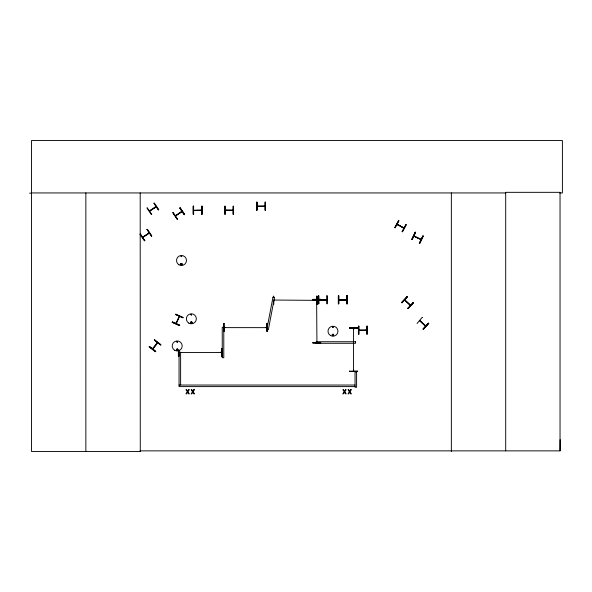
<?xml version="1.0" encoding="UTF-8"?>
<svg xmlns="http://www.w3.org/2000/svg" width="592" height="592" viewBox="0 0 592 592"><rect width="100%" height="100%" fill="white"/><g stroke="black" fill="none" stroke-linecap="round" stroke-linejoin="round"><path stroke-width="0.89" d="M316.624 299.87L316.935 342.642M559.632 192.94L562.4 192.94L562.4 140.526L31.509 140.526L31.509 451.474L140.274 451.474L140.2 450.867L560.039 450.867L560.121 439.627M149.236 232.989L142.502 237.14L143.464 236.874M156.303 206.771L149.517 210.9L150.457 210.708M175.624 215.969L175.284 215.762M176.179 215.495L175.839 215.288M353.468 328.937L353.861 328.878M353.498 371.043L353.491 370.155L353.816 371.021M181.078 256.203C181.811 257.912 182.129 254.849 181.108 256.314M181.256 256.314L181.714 256.195L181.352 256.469M180.982 264.076C183.594 266.03 180.212 262.559 181.626 263.758M176.949 341.799L177.43 341.732L176.986 341.917M177.615 341.91C176.853 340.333 176.638 343.005 177.541 341.998M190.913 314.648C192.06 313.323 191.571 315.958 190.972 314.752M332.785 327.11L333.2 327.176L332.882 326.873M316.972 342.472L316.927 341.836L316.609 342.479M353.809 328.937L353.498 328.242L353.816 328.878M353.446 370.318L353.468 370.932M152.477 348.814L153.35 348.303L152.891 348.222M157.072 343.412L156.91 343.034M176.164 323.595L175.905 323.484M404.565 300.018L410.3 305.331M410.67 305.183L410.123 304.584L409.76 304.843M419.728 320.731L425.574 326.214M420.572 321.13L419.957 320.516M425.818 325.94L424.975 325.541M176.727 349.428C177.067 351.707 178.384 348.133 176.734 349.576M190.883 322.277C191.223 324.557 192.548 320.99 190.89 322.425M172.198 322.307L172.376 321.9L179.687 325.171L179.509 325.578L172.198 322.307L179.524 325.548M175.942 323.402L179.398 316.357M176.86 321.959L178.732 317.763M179.517 316.313L176.268 323.461M411.795 239.457L415.251 232.227M412.062 239.582L415.517 232.36M413.83 236.193L414.141 235.89M414.644 236.63L414.711 236.178M421.171 239.353L421.053 239.605M419.484 243.142L422.947 235.912M419.787 243.282L423.243 236.06L422.843 235.868L419.388 243.09L419.787 243.282L423.213 236.045M316.653 299.759L316.979 300.625L316.661 300.359M157.716 342.738L152.847 348.94L152.551 348.658M157.568 342.842L156.924 343.145M157.605 342.872L152.832 348.88M224.02 327.346L224.908 327.62L224.042 327.665M395.005 227.728L398.823 220.69M403.944 228.283L397.151 224.176L397.757 224.923M397.654 224.834L397.735 224.449M403.152 227.853L403.441 227.513L404.121 227.964M402.153 231.613L405.964 224.56L406.356 224.775L402.53 231.812L402.138 231.605M402.242 231.657L406.008 224.59M200.747 210.434L200.947 209.99M257.054 206.046L257.86 206.046M318.785 299.663L319.724 300.033M338.809 299.663L339.593 299.974M366.707 330.003L358.885 330.003L359.803 330.41M333.4 335.19C331.217 335.945 334.029 333.229 333.229 335.368M149.162 346.779L149.436 346.431L155.74 351.374L155.467 351.722L149.162 346.779L155.489 351.692M152.529 348.755L157.368 342.583M224.797 327.65L224.738 327.258M224.856 327.679L224.183 327.665M220.964 352.173L220.89 352.61L220.964 352.218M266.097 327.346L266.903 327.346L266.178 327.672M266.8 327.65L224.102 327.62M315.936 299.996L315.936 300.447L315.936 300.04M225.308 210.434L225.308 210.027M225.922 210.375L225.863 209.99M264.284 206.356L264.343 205.964L265.068 206.327L257.187 206.416L257.224 206.009M319.51 300.026L319.51 299.619M326.629 300.026L318.785 299.944M346.823 300.033L338.942 300.033L338.979 299.619M346.017 299.663L346.712 299.974M366.145 330.003L365.974 330.41M366.825 330.38L358.885 330.366L366.707 330.403M401.635 302.527L407.052 296.622L407.377 296.918L401.968 302.823L401.635 302.527L407.074 296.644M401.887 302.749L407.296 296.844M405.231 300.573L404.876 299.774L404.617 300.129L410.426 305.45M407.888 308.247L413.283 302.327L413.608 302.63L408.199 308.536L407.873 308.232M407.955 308.314L413.364 302.408M408.169 308.513L413.586 302.608M417.034 323.506L422.2 317.379L422.525 317.675M420.364 321.434L420.475 320.982M424.908 325.6L425.345 325.393M423.058 329.034L428.512 323.165M423.317 329.27L428.734 323.365L428.43 323.091L423.036 329.004L423.347 329.293L428.756 323.387M155.467 206.837L156.088 206.467M156.155 206.86L149.769 211.122M148.525 233.078L148.607 233.514L149.043 232.745M149.214 233.1L142.731 237.37L149.354 233.011M191.475 314.863L191.179 314.478L191.505 314.803M149.517 210.9L155.933 206.527M158.412 209.901L158.774 209.657L154.297 203.012L153.927 203.263L158.412 209.901L154.024 203.204M144.811 240.633L140.341 233.981L139.978 234.232L144.455 240.87L144.825 240.626M146.986 229.504L147.356 229.252L151.804 235.919L151.463 236.141M180.131 207.829L179.761 208.081L184.245 214.718L184.615 214.474L180.131 207.829L184.578 214.496M175.358 215.717L181.855 211.329M176.897 214.977L180.708 212.41M175.602 215.939L182.136 211.588M353.498 328.16L353.498 370.962L353.491 370.237M273.793 300.04L316.579 300.359L315.854 300.359M420.542 239.005L420.364 239.368M155.674 207.141L155.555 207.274M403.877 228.179L397.069 224.501M404.765 299.767L410.611 305.124M224.183 327.302L224.827 327.339M178.969 352.21L179.694 352.529M232.989 210.434L225.308 210.389M257.897 206.386L257.779 205.964M318.955 299.619L326.71 299.944M326.799 299.663L325.874 300.033M346.098 299.619L345.92 300.033M346.653 300.026L338.831 299.981M266.178 327.265C265.312 327.975 268.021 327.657 266.097 327.628M232.427 209.99L232.256 210.434M326.074 299.582L326.074 300.026M332.985 326.614C331.52 327.827 334.576 327.235 332.882 326.666M333.111 335.42L332.571 335.19M273.304 296.215L273.748 296.215L273.756 297.761M312.783 299.73L320.797 299.619M315.854 300.085L316.55 300.048M317.127 304.221L316.683 304.221L316.631 296.215L317.075 296.207L317.127 304.221L317.038 296.207M357.635 327.687L349.628 327.739L349.628 328.183L357.642 328.131L357.635 327.687L349.628 327.776M349.628 328.123L357.635 328.02M267.377 331.483L266.925 331.49L266.881 323.476L267.325 323.476L267.31 327.036M312.791 342.672L320.797 342.664L312.791 342.724L312.791 343.116L320.797 343.064M222.111 348.385L221.667 348.385L221.719 356.399L222.163 356.391L222.111 353.72M178.806 352.529L179.531 352.166M220.883 352.255L221.689 352.255M220.883 352.536L221.608 352.529L178.888 352.529M178.791 349.931L178.828 356.399L178.384 356.399L178.355 351.063M349.628 371.177L357.642 371.014L357.642 371.465M357.642 371.428L349.635 371.51L349.628 371.066M29.6 193.162L31.509 193.155M31.509 192.94L505.701 192.94M257.054 202.183L256.61 202.183L256.61 210.19L257.054 210.19L257.002 202.183L256.943 210.19M265.512 202.183L265.068 202.183L265.068 210.19L265.512 210.19L265.512 202.183L265.475 210.19M257.135 206.046L264.979 206.046M193.606 206.201L193.658 214.215L193.214 214.215L193.214 206.201L193.658 206.201M201.672 206.201L202.116 206.201L202.116 214.215L201.672 214.215L201.724 206.201L201.783 214.215M265.068 206.327L257.076 206.364M201.583 210.071L193.68 210.389M225.226 210.071L233.152 210.071M195.434 210.315L200.029 210.315M226.914 210.315L231.516 210.315M193.828 210.389L201.672 210.434M225.145 214.215L224.701 214.215L224.701 206.201L225.145 206.201L225.086 214.215L225.034 206.201M233.152 214.215L233.596 214.215L233.559 206.201L233.152 206.201L233.152 214.215L233.263 206.201M326.799 295.8L327.243 295.8L327.243 303.807L326.799 303.807L326.91 295.8M338.365 295.8L338.809 295.8L338.809 303.807L338.365 303.807L338.365 295.8L338.402 303.807M346.823 295.8L347.267 295.8L347.267 303.807L346.823 303.807M338.89 299.663L346.712 299.633M318.918 300.033L326.799 300.033M318.785 303.807L318.341 303.807L318.378 295.8L318.785 295.8L318.785 303.807L318.674 295.8M179.058 385.044L355.045 385.044M355.045 386.606L179.058 386.606L179.058 352.255L180.619 352.255L180.619 385.044M366.145 330.403L366.063 329.973L366.87 330.04M225.863 210.027L226.085 210.434M181.448 211.98L181.219 211.677L181.389 212.091M191.475 322.092L191.83 322.551M175.691 314.485L183.009 317.756M176.527 322.781L176.127 322.788L176.505 322.892M172.353 321.952L179.665 325.223M414.023 235.927L421.097 239.316M415.443 236.881L419.587 238.872M421.023 239.686L413.963 236.252M316.927 299.759L316.935 300.566M397.151 224.176L403.988 227.846M425.448 326.096L419.817 320.879M191.112 322.966L190.876 322.551M154.445 340.037L160.75 344.981M149.406 346.475L155.674 351.463M419.972 320.583L425.722 325.792M179.857 208.021L184.29 214.689M173.079 212.587L177.6 219.203L177.237 219.447L172.783 212.787M173.034 212.624L177.511 219.262M147.201 207.807L151.767 214.385L151.397 214.63L146.949 207.97M147.075 229.444L151.559 236.082M147.031 229.474L151.478 236.134M140.297 234.01L144.729 240.685M316.69 296.215L316.794 304.221M273.756 300.662L273.8 304.221L273.356 304.229L273.334 300.669M267.362 329.707L267.34 331.483M266.933 323.476L267.044 331.49M223.939 323.476L223.931 331.49M221.682 348.385L221.83 356.399M178.74 350.168L178.777 356.399M560.039 450.867L560.039 192.333L505.701 192.333L505.701 450.867M451.356 192.94L451.356 451.474M366.981 326.177L366.929 334.184M358.752 326.177L358.804 334.184M347.23 295.8L347.23 303.807M346.934 295.8L346.934 303.807M346.875 295.8L346.875 303.807M338.698 295.8L338.698 303.807M265.179 202.183L265.179 210.19M256.647 202.183L256.647 210.19M202.079 206.201L202.079 214.215M193.547 206.201L193.547 214.215M193.251 206.201L193.251 214.215M140.193 192.94L140.274 451.474M85.855 192.94L85.855 451.474M180.804 264.032C181.692 266.785 182.95 262.086 180.804 264.032M176.497 349.509C177.378 352.262 178.636 347.571 176.497 349.509M190.654 322.366C191.542 325.119 192.8 320.42 190.654 322.366M332.29 334.769C333.17 337.521 334.436 332.822 332.29 334.769M272.964 297.236L266.814 329.448L268.346 329.744L274.488 297.532L272.964 297.236M175.831 314.182L175.646 314.589L182.98 317.808L183.143 317.453L175.817 314.219M415.221 232.212L411.758 239.434L412.158 239.627L415.569 232.382L415.221 232.212M398.534 220.527L394.746 227.587L395.101 227.779L398.927 220.742L398.534 220.527M188.685 389.647L187.657 391.312L186.643 389.647L185.999 389.647L187.309 391.763L185.962 393.88L186.569 393.88L187.62 392.185L188.648 393.88L189.299 393.88L187.967 391.734L189.292 389.647L188.685 389.647M193.88 389.647L192.851 391.312L191.845 389.647L191.201 389.647L192.504 391.763L191.157 393.88L191.771 393.88L192.814 392.185L193.85 393.88L194.494 393.88L193.17 391.734L194.487 389.647L193.88 389.647M345.543 389.647L344.514 391.312L343.501 389.647L342.864 389.647L344.167 391.763L342.82 393.88L343.427 393.88L344.477 392.185L345.506 393.88L346.157 393.88L344.825 391.734L346.15 389.647L345.543 389.647M350.738 389.647L349.709 391.312L348.703 389.647L348.059 389.647L349.361 391.763L348.022 393.88L348.629 393.88L349.672 392.185L350.708 393.88L351.352 393.88L350.027 391.734L351.352 389.647L350.738 389.647M154.653 339.778L154.379 340.126L160.684 345.069L160.957 344.722L154.653 339.778M320.797 299.286L312.783 299.337L312.791 299.781L320.797 299.73L320.797 299.286M223.991 323.476L223.547 323.484L223.598 331.49L224.042 331.49L223.991 323.476M358.863 326.177L358.419 326.177L358.419 334.184L358.863 334.184L358.863 326.177M367.314 326.177L366.87 326.177L366.87 334.184L367.314 334.184L367.314 326.177M223.791 327.287L222.237 327.287L222.237 357.723L223.791 357.723L223.791 327.287M355.563 341.725L316.15 341.725L316.15 343.286L355.563 343.286L355.563 341.725M356.599 372.028L355.045 372.028L355.045 387.242L356.599 387.242L356.599 372.028M330.491 335.538A4.995 4.995 0 0 0 337.98 331.209A4.995 4.995 0 0 0 330.491 326.88A4.995 4.995 0 0 0 330.491 335.538M332.6 335.627A0.777 0.777 0 0 0 333.762 334.954A0.777 0.777 0 0 0 332.6 334.28A0.777 0.777 0 0 0 332.6 335.627M179.006 264.802A4.995 4.995 0 0 0 186.502 260.473A4.995 4.995 0 0 0 179.006 256.144A4.995 4.995 0 0 0 179.006 264.802M180.952 264.765A0.777 0.777 0 0 0 182.255 264.417A0.777 0.777 0 0 0 181.3 263.47A0.777 0.777 0 0 0 180.952 264.765M188.848 323.143A5.002 5.002 0 0 0 196.359 318.807A5.002 5.002 0 0 0 188.848 314.47A5.002 5.002 0 0 0 188.848 323.143M190.802 323.099A0.777 0.777 0 0 0 192.104 322.751A0.777 0.777 0 0 0 191.149 321.804A0.777 0.777 0 0 0 190.802 323.099M174.692 350.286A5.002 5.002 0 0 0 182.203 345.95A5.002 5.002 0 0 0 174.692 341.621A5.002 5.002 0 0 0 174.692 350.286M176.808 350.368A0.777 0.777 0 0 0 177.97 349.694A0.777 0.777 0 0 0 176.808 349.028A0.777 0.777 0 0 0 176.808 350.368"/></g></svg>
